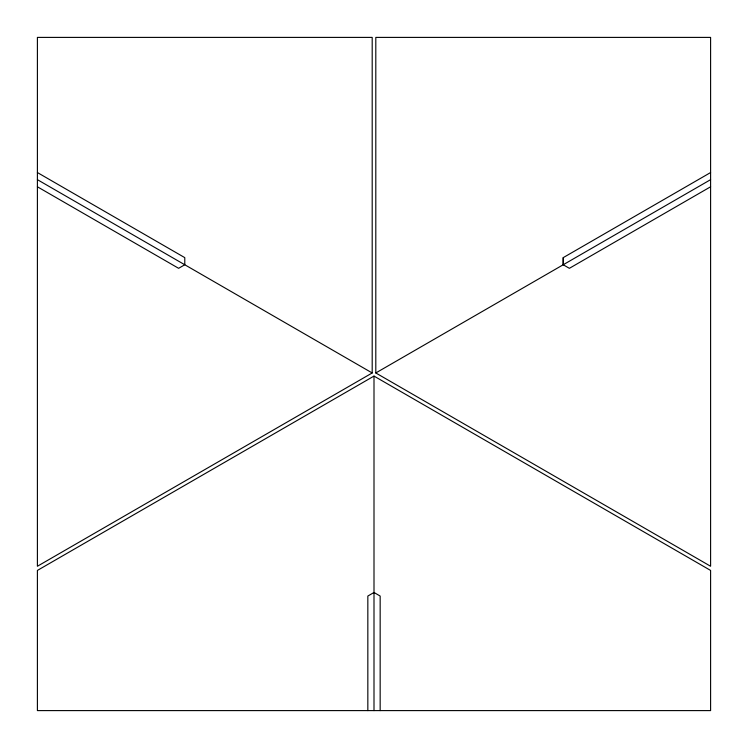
<?xml version="1.0" encoding="UTF-8"?>
<svg xmlns="http://www.w3.org/2000/svg" width="748" height="748" viewBox="0 0 748 748"><rect width="100%" height="100%" fill="white"/><g stroke="black" fill="none" stroke-linecap="round" stroke-linejoin="round"><path stroke-width="1.12" d="M710.6 186.785L569.378 268.317L563.216 264.755L563.216 257.639L710.6 172.545M372.195 372.962L37.4 566.255L37.4 37.4L372.195 37.4L372.195 372.962L37.4 179.66M375.805 372.962L375.805 37.4L710.6 37.4L710.6 566.255L375.805 372.962L710.6 179.66M374 376.085L37.4 570.425L37.4 710.6L710.6 710.6L710.6 570.425L374 376.085L374 710.6M37.4 172.545L184.784 257.639L184.784 264.755L178.622 268.317L37.4 186.785M563.216 257.639L563.216 264.755M380.162 710.6L380.162 596.044L374 592.481L367.838 596.044L367.838 710.6"/></g></svg>
